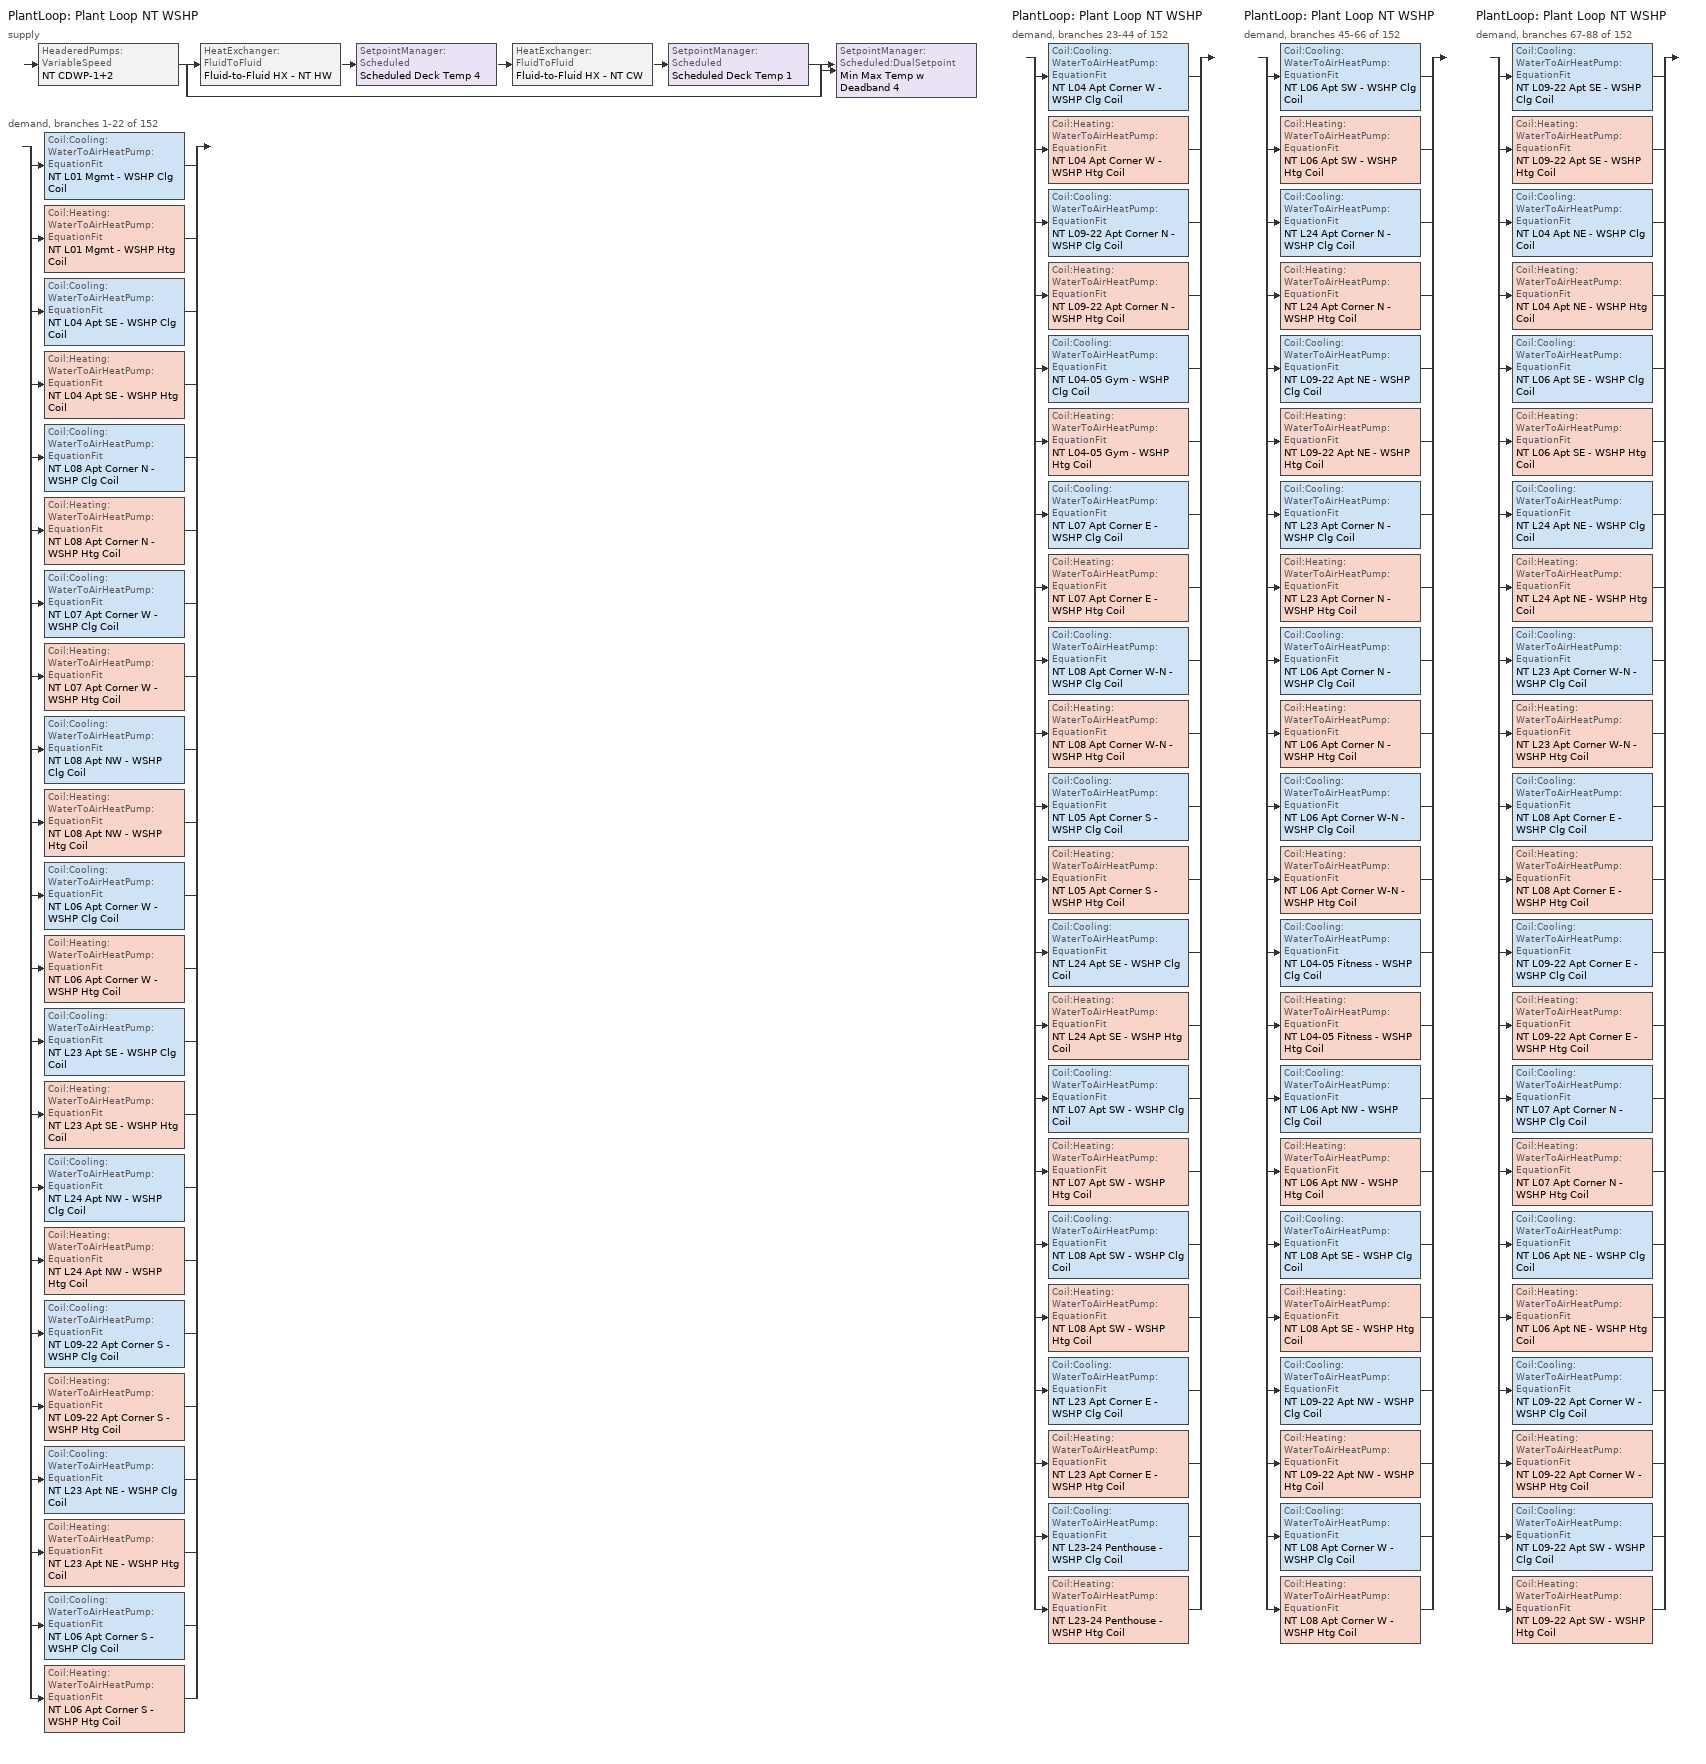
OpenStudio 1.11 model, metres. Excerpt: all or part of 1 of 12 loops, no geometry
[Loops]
PlantLoop 'Plant Loop NT WSHP'
 supply: HeaderedPumps:VariableSpeed 'NT CDWP-1+2' > split
  | HeatExchanger:FluidToFluid 'Fluid-to-Fluid HX - NT HW' > SetpointManager:Scheduled 'Scheduled Deck Temp 4' > HeatExchanger:FluidToFluid 'Fluid-to-Fluid HX - NT CW' > SetpointManager:Scheduled 'Scheduled Deck Temp 1'
  | bypass
  join > SetpointManager:Scheduled:DualSetpoint 'Min Max Temp w Deadband 4'
 demand, branches 1-22 of 152: split
  | Coil:Cooling:WaterToAirHeatPump:EquationFit 'NT L01 Mgmt - WSHP Clg Coil'
  | Coil:Heating:WaterToAirHeatPump:EquationFit 'NT L01 Mgmt - WSHP Htg Coil'
  | Coil:Cooling:WaterToAirHeatPump:EquationFit 'NT L04 Apt SE - WSHP Clg Coil'
  | Coil:Heating:WaterToAirHeatPump:EquationFit 'NT L04 Apt SE - WSHP Htg Coil'
  | Coil:Cooling:WaterToAirHeatPump:EquationFit 'NT L08 Apt Corner N - WSHP Clg Coil'
  | Coil:Heating:WaterToAirHeatPump:EquationFit 'NT L08 Apt Corner N - WSHP Htg Coil'
  | Coil:Cooling:WaterToAirHeatPump:EquationFit 'NT L07 Apt Corner W - WSHP Clg Coil'
  | Coil:Heating:WaterToAirHeatPump:EquationFit 'NT L07 Apt Corner W - WSHP Htg Coil'
  | Coil:Cooling:WaterToAirHeatPump:EquationFit 'NT L08 Apt NW - WSHP Clg Coil'
  | Coil:Heating:WaterToAirHeatPump:EquationFit 'NT L08 Apt NW - WSHP Htg Coil'
  | Coil:Cooling:WaterToAirHeatPump:EquationFit 'NT L06 Apt Corner W - WSHP Clg Coil'
  | Coil:Heating:WaterToAirHeatPump:EquationFit 'NT L06 Apt Corner W - WSHP Htg Coil'
  | Coil:Cooling:WaterToAirHeatPump:EquationFit 'NT L23 Apt SE - WSHP Clg Coil'
  | Coil:Heating:WaterToAirHeatPump:EquationFit 'NT L23 Apt SE - WSHP Htg Coil'
  | Coil:Cooling:WaterToAirHeatPump:EquationFit 'NT L24 Apt NW - WSHP Clg Coil'
  | Coil:Heating:WaterToAirHeatPump:EquationFit 'NT L24 Apt NW - WSHP Htg Coil'
  | Coil:Cooling:WaterToAirHeatPump:EquationFit 'NT L09-22 Apt Corner S - WSHP Clg Coil'
  | Coil:Heating:WaterToAirHeatPump:EquationFit 'NT L09-22 Apt Corner S - WSHP Htg Coil'
  | Coil:Cooling:WaterToAirHeatPump:EquationFit 'NT L23 Apt NE - WSHP Clg Coil'
  | Coil:Heating:WaterToAirHeatPump:EquationFit 'NT L23 Apt NE - WSHP Htg Coil'
  | Coil:Cooling:WaterToAirHeatPump:EquationFit 'NT L06 Apt Corner S - WSHP Clg Coil'
  | Coil:Heating:WaterToAirHeatPump:EquationFit 'NT L06 Apt Corner S - WSHP Htg Coil'
PlantLoop 'Plant Loop NT WSHP'
 demand, branches 23-44 of 152: split
  | Coil:Cooling:WaterToAirHeatPump:EquationFit 'NT L04 Apt Corner W - WSHP Clg Coil'
  | Coil:Heating:WaterToAirHeatPump:EquationFit 'NT L04 Apt Corner W - WSHP Htg Coil'
  | Coil:Cooling:WaterToAirHeatPump:EquationFit 'NT L09-22 Apt Corner N - WSHP Clg Coil'
  | Coil:Heating:WaterToAirHeatPump:EquationFit 'NT L09-22 Apt Corner N - WSHP Htg Coil'
  | Coil:Cooling:WaterToAirHeatPump:EquationFit 'NT L04-05 Gym - WSHP Clg Coil'
  | Coil:Heating:WaterToAirHeatPump:EquationFit 'NT L04-05 Gym - WSHP Htg Coil'
  | Coil:Cooling:WaterToAirHeatPump:EquationFit 'NT L07 Apt Corner E - WSHP Clg Coil'
  | Coil:Heating:WaterToAirHeatPump:EquationFit 'NT L07 Apt Corner E - WSHP Htg Coil'
  | Coil:Cooling:WaterToAirHeatPump:EquationFit 'NT L08 Apt Corner W-N - WSHP Clg Coil'
  | Coil:Heating:WaterToAirHeatPump:EquationFit 'NT L08 Apt Corner W-N - WSHP Htg Coil'
  | Coil:Cooling:WaterToAirHeatPump:EquationFit 'NT L05 Apt Corner S - WSHP Clg Coil'
  | Coil:Heating:WaterToAirHeatPump:EquationFit 'NT L05 Apt Corner S - WSHP Htg Coil'
  | Coil:Cooling:WaterToAirHeatPump:EquationFit 'NT L24 Apt SE - WSHP Clg Coil'
  | Coil:Heating:WaterToAirHeatPump:EquationFit 'NT L24 Apt SE - WSHP Htg Coil'
  | Coil:Cooling:WaterToAirHeatPump:EquationFit 'NT L07 Apt SW - WSHP Clg Coil'
  | Coil:Heating:WaterToAirHeatPump:EquationFit 'NT L07 Apt SW - WSHP Htg Coil'
  | Coil:Cooling:WaterToAirHeatPump:EquationFit 'NT L08 Apt SW - WSHP Clg Coil'
  | Coil:Heating:WaterToAirHeatPump:EquationFit 'NT L08 Apt SW - WSHP Htg Coil'
  | Coil:Cooling:WaterToAirHeatPump:EquationFit 'NT L23 Apt Corner E - WSHP Clg Coil'
  | Coil:Heating:WaterToAirHeatPump:EquationFit 'NT L23 Apt Corner E - WSHP Htg Coil'
  | Coil:Cooling:WaterToAirHeatPump:EquationFit 'NT L23-24 Penthouse - WSHP Clg Coil'
  | Coil:Heating:WaterToAirHeatPump:EquationFit 'NT L23-24 Penthouse - WSHP Htg Coil'
PlantLoop 'Plant Loop NT WSHP'
 demand, branches 45-66 of 152: split
  | Coil:Cooling:WaterToAirHeatPump:EquationFit 'NT L06 Apt SW - WSHP Clg Coil'
  | Coil:Heating:WaterToAirHeatPump:EquationFit 'NT L06 Apt SW - WSHP Htg Coil'
  | Coil:Cooling:WaterToAirHeatPump:EquationFit 'NT L24 Apt Corner N - WSHP Clg Coil'
  | Coil:Heating:WaterToAirHeatPump:EquationFit 'NT L24 Apt Corner N - WSHP Htg Coil'
  | Coil:Cooling:WaterToAirHeatPump:EquationFit 'NT L09-22 Apt NE - WSHP Clg Coil'
  | Coil:Heating:WaterToAirHeatPump:EquationFit 'NT L09-22 Apt NE - WSHP Htg Coil'
  | Coil:Cooling:WaterToAirHeatPump:EquationFit 'NT L23 Apt Corner N - WSHP Clg Coil'
  | Coil:Heating:WaterToAirHeatPump:EquationFit 'NT L23 Apt Corner N - WSHP Htg Coil'
  | Coil:Cooling:WaterToAirHeatPump:EquationFit 'NT L06 Apt Corner N - WSHP Clg Coil'
  | Coil:Heating:WaterToAirHeatPump:EquationFit 'NT L06 Apt Corner N - WSHP Htg Coil'
  | Coil:Cooling:WaterToAirHeatPump:EquationFit 'NT L06 Apt Corner W-N - WSHP Clg Coil'
  | Coil:Heating:WaterToAirHeatPump:EquationFit 'NT L06 Apt Corner W-N - WSHP Htg Coil'
  | Coil:Cooling:WaterToAirHeatPump:EquationFit 'NT L04-05 Fitness - WSHP Clg Coil'
  | Coil:Heating:WaterToAirHeatPump:EquationFit 'NT L04-05 Fitness - WSHP Htg Coil'
  | Coil:Cooling:WaterToAirHeatPump:EquationFit 'NT L06 Apt NW - WSHP Clg Coil'
  | Coil:Heating:WaterToAirHeatPump:EquationFit 'NT L06 Apt NW - WSHP Htg Coil'
  | Coil:Cooling:WaterToAirHeatPump:EquationFit 'NT L08 Apt SE - WSHP Clg Coil'
  | Coil:Heating:WaterToAirHeatPump:EquationFit 'NT L08 Apt SE - WSHP Htg Coil'
  | Coil:Cooling:WaterToAirHeatPump:EquationFit 'NT L09-22 Apt NW - WSHP Clg Coil'
  | Coil:Heating:WaterToAirHeatPump:EquationFit 'NT L09-22 Apt NW - WSHP Htg Coil'
  | Coil:Cooling:WaterToAirHeatPump:EquationFit 'NT L08 Apt Corner W - WSHP Clg Coil'
  | Coil:Heating:WaterToAirHeatPump:EquationFit 'NT L08 Apt Corner W - WSHP Htg Coil'
PlantLoop 'Plant Loop NT WSHP'
 demand, branches 67-88 of 152: split
  | Coil:Cooling:WaterToAirHeatPump:EquationFit 'NT L09-22 Apt SE - WSHP Clg Coil'
  | Coil:Heating:WaterToAirHeatPump:EquationFit 'NT L09-22 Apt SE - WSHP Htg Coil'
  | Coil:Cooling:WaterToAirHeatPump:EquationFit 'NT L04 Apt NE - WSHP Clg Coil'
  | Coil:Heating:WaterToAirHeatPump:EquationFit 'NT L04 Apt NE - WSHP Htg Coil'
  | Coil:Cooling:WaterToAirHeatPump:EquationFit 'NT L06 Apt SE - WSHP Clg Coil'
  | Coil:Heating:WaterToAirHeatPump:EquationFit 'NT L06 Apt SE - WSHP Htg Coil'
  | Coil:Cooling:WaterToAirHeatPump:EquationFit 'NT L24 Apt NE - WSHP Clg Coil'
  | Coil:Heating:WaterToAirHeatPump:EquationFit 'NT L24 Apt NE - WSHP Htg Coil'
  | Coil:Cooling:WaterToAirHeatPump:EquationFit 'NT L23 Apt Corner W-N - WSHP Clg Coil'
  | Coil:Heating:WaterToAirHeatPump:EquationFit 'NT L23 Apt Corner W-N - WSHP Htg Coil'
  | Coil:Cooling:WaterToAirHeatPump:EquationFit 'NT L08 Apt Corner E - WSHP Clg Coil'
  | Coil:Heating:WaterToAirHeatPump:EquationFit 'NT L08 Apt Corner E - WSHP Htg Coil'
  | Coil:Cooling:WaterToAirHeatPump:EquationFit 'NT L09-22 Apt Corner E - WSHP Clg Coil'
  | Coil:Heating:WaterToAirHeatPump:EquationFit 'NT L09-22 Apt Corner E - WSHP Htg Coil'
  | Coil:Cooling:WaterToAirHeatPump:EquationFit 'NT L07 Apt Corner N - WSHP Clg Coil'
  | Coil:Heating:WaterToAirHeatPump:EquationFit 'NT L07 Apt Corner N - WSHP Htg Coil'
  | Coil:Cooling:WaterToAirHeatPump:EquationFit 'NT L06 Apt NE - WSHP Clg Coil'
  | Coil:Heating:WaterToAirHeatPump:EquationFit 'NT L06 Apt NE - WSHP Htg Coil'
  | Coil:Cooling:WaterToAirHeatPump:EquationFit 'NT L09-22 Apt Corner W - WSHP Clg Coil'
  | Coil:Heating:WaterToAirHeatPump:EquationFit 'NT L09-22 Apt Corner W - WSHP Htg Coil'
  | Coil:Cooling:WaterToAirHeatPump:EquationFit 'NT L09-22 Apt SW - WSHP Clg Coil'
  | Coil:Heating:WaterToAirHeatPump:EquationFit 'NT L09-22 Apt SW - WSHP Htg Coil'
[Sizing:Zone] Zone Cooling Design Supply Air Temperature Input Method=SupplyAirTemperature; Zone Cooling Design Supply Air Temperature {C}=12.7778; Zone Cooling Design Supply Air Temperature Difference {deltaC}=11.11; Zone Heating Design Supply Air Temperature Input Method=SupplyAirTemperature; Zone Heating Design Supply Air Temperature {C}=32.2222; Zone Heating Design Supply Air Temperature Difference {deltaC}=11.11; Zone Cooling Design Supply Air Humidity Ratio {kg-H2O/kg-air}=0.0085; Zone Heating Design Supply Air Humidity Ratio {kg-H2O/kg-air}=0.008; Cooling Design Air Flow Method=DesignDay; Heating Design Air Flow Method=DesignDay; Account for Dedicated Outdoor Air System=No; Dedicated Outdoor Air System Control Strategy=NeutralSupplyAir; Dedicated Outdoor Air Low Setpoint Temperature for Design {C}=Autosize; Dedicated Outdoor Air High Setpoint Temperature for Design {C}=Autosize
NT L07 Apt Corner W; NT L23 Apt SE; NT L07 Apt Corner E; NT L24 Apt NE; NT L23 Apt NE; NT L08 Apt SE; NT L23 Apt Corner N; NT L06 Apt NW; NT L09-22 Apt Corner N; NT L23 Apt Corner W-N; NT L08 Apt Corner E; NT L06 Apt SW; NT L09-22 Apt Corner E; NT L06 Apt SE; NT L08 Apt Corner N; NT L09-22 Apt SE; NT L09-22 Apt SW; NT L08 Apt Corner W-N; NT L06 Apt Corner N; NT L06 Apt NE; NT L23 Apt Corner E; NT L24 Apt SE; NT L08 Apt Corner W; NT L09-22 Apt NE; NT L06 Apt Corner W-N; NT L08 Apt NW; NT L24 Apt Corner N; NT L09-22 Apt NW; NT L04 Apt SE; NT L07 Apt Corner N; NT L24 Apt NW; NT L04 Apt NE; NT L05 Apt Corner S; NT L06 Apt Corner W; NT L06 Apt Corner S; NT L04 Apt Corner W; NT L07 Apt SW; NT L08 Apt SW; NT L09-22 Apt Corner S; NT L09-22 Apt Corner W
[Zone equipment]
NT L07 Apt Corner W: NT L07 Apt Corner W EF, NT L07 Apt Corner W - WSHP
NT L23 Apt SE: NT L23 Apt SE EF, NT L23 Apt SE - WSHP
NT L07 Apt Corner E: NT L07 Apt E EF, NT L07 Apt Corner E - WSHP
NT L24 Apt NE: NT L24 Apt NE EF, NT L24 Apt NE - WSHP
NT L23 Apt NE: NT L23 Apt NE EF, NT L23 Apt NE - WSHP
NT L08 Apt SE: NT L08 Apt SE EF, NT L08 Apt SE - WSHP
NT L23 Apt Corner N: NT L23 Apt Corner N EF, NT L23 Apt Corner N - WSHP
NT L06 Apt NW: NT L06 Apt NW EF, NT L06 Apt NW - WSHP
NT L09-22 Apt Corner N: NT L09-22 Apt Corner N EF, NT L09-22 Apt Corner N - WSHP
NT L23 Apt Corner W-N: NT L23 Apt Corner W-N EF, NT L23 Apt Corner W-N - WSHP
NT L08 Apt Corner E: NT L08 Apt Corner E EF, NT L08 Apt Corner E - WSHP
NT L06 Apt SW: NT L06 Apt SW EF, NT L06 Apt SW - WSHP
NT L09-22 Apt Corner E: NT L09-22 Apt Corner E EF, NT L09-22 Apt Corner E - WSHP
NT L06 Apt SE: NT L06 Apt SE EF, NT L06 Apt SE - WSHP
NT L08 Apt Corner N: NT L08 Apt Corner N EF, NT L08 Apt Corner N - WSHP
NT L09-22 Apt SE: NT L09-22 Apt SE EF, NT L09-22 Apt SE - WSHP
NT L09-22 Apt SW: NT L09-22 Apt SW EF, NT L09-22 Apt SW - WSHP
NT L08 Apt Corner W-N: NT L08 Apt Corner W-N EF, NT L08 Apt Corner W-N - WSHP
NT L06 Apt Corner N: NT L06 Apt Corner N EF, NT L06 Apt Corner N - WSHP
NT L06 Apt NE: NT L06 Apt NE EF, NT L06 Apt NE - WSHP
NT L23 Apt Corner E: NT L23 Apt Corner E EF, NT L23 Apt Corner E - WSHP
NT L24 Apt SE: NT L24 Apt SE EF, NT L24 Apt SE - WSHP
NT L08 Apt Corner W: NT L08 Apt Corner W EF, NT L08 Apt Corner W - WSHP
NT L09-22 Apt NE: NT L09-22 Apt NE EF, NT L09-22 Apt NE - WSHP
NT L06 Apt Corner W-N: NT L06 Apt Corner W-N EF, NT L06 Apt Corner W-N - WSHP
NT L08 Apt NW: NT L08 Apt NW EF, NT L08 Apt NW - WSHP
NT L24 Apt Corner N: NT L24 Apt Corner N EF, NT L24 Apt Corner N - WSHP
NT L09-22 Apt NW: NT L09-22 Apt NW EF, NT L09-22 Apt NW - WSHP
NT L04 Apt SE: NT L04 Apt SE EF, NT L04 Apt SE - WSHP
NT L07 Apt Corner N: NT L07 Apt Corner N EF, NT L07 Apt Corner N - WSHP
NT L24 Apt NW: NT L24 Apt NW EF, NT L24 Apt NW - WSHP
NT L04 Apt NE: NT L04 Apt NE - WSHP
NT L05 Apt Corner S: NT L05 Apt Corner S EF, NT L05 Apt Corner S - WSHP
NT L06 Apt Corner W: NT L06 Apt Corner W EF, NT L06 Apt Corner W - WSHP
NT L06 Apt Corner S: NT L06 Apt Corner S EF, NT L06 Apt Corner S - WSHP
NT L04 Apt Corner W: NT L04 Apt Corner W EF, NT L04 Apt Corner W - WSHP
NT L07 Apt SW: NT L07 Apt SW EF, NT L07 Apt SW - WSHP
NT L08 Apt SW: NT L08 Apt SW EF, NT L08 Apt SW - WSHP
NT L09-22 Apt Corner S: NT L09-22 Apt Corner S EF, NT L09-22 Apt Corner S - WSHP
NT L09-22 Apt Corner W: NT L09-22 Apt Corner W EF, NT L09-22 Apt Corner W - WSHP
[Fan:ZoneExhaust] Availability Schedule=Always On Discrete; Fan Efficiency=0.6; Pressure Rise {Pa}=124.544; Maximum Flow Rate {m3/s}=0; System Availability Manager Coupling Mode=Coupled
NT L04 Apt SE EF; NT L08 Apt Corner N EF; NT L07 Apt Corner W EF; NT L08 Apt NW EF; NT L06 Apt Corner W EF; NT L23 Apt SE EF; NT L24 Apt NW EF; NT L09-22 Apt Corner S EF; NT L23 Apt NE EF; NT L06 Apt Corner S EF; NT L04 Apt Corner W EF; NT L09-22 Apt Corner N EF; NT L07 Apt E EF; NT L08 Apt Corner W-N EF; NT L05 Apt Corner S EF; NT L24 Apt SE EF; NT L07 Apt SW EF; NT L08 Apt SW EF; NT L23 Apt Corner E EF; NT L06 Apt SW EF; NT L24 Apt Corner N EF; NT L09-22 Apt NE EF; NT L23 Apt Corner N EF; NT L06 Apt Corner N EF; NT L06 Apt Corner W-N EF; NT L06 Apt NW EF; NT L08 Apt SE EF; NT L09-22 Apt NW EF; NT L08 Apt Corner W EF; NT L09-22 Apt SE EF; NT L06 Apt SE EF; NT L24 Apt NE EF; NT L23 Apt Corner W-N EF; NT L08 Apt Corner E EF; NT L09-22 Apt Corner E EF; NT L07 Apt Corner N EF; NT L06 Apt NE EF; NT L09-22 Apt Corner W EF; NT L09-22 Apt SW EF
[Coil:Heating:Electric] Availability Schedule=Always On Discrete; Nominal Capacity {W}=0
NT L01 Mgmt - WSHP Htg Coil Backup; NT L04 Apt SE - WSHP Htg Coil Backup; NT L08 Apt Corner N - WSHP Htg Coil Backup; NT L07 Apt Corner W - WSHP Htg Coil Backup; NT L08 Apt NW - WSHP Htg Coil Backup; NT L06 Apt Corner W - WSHP Htg Coil Backup; NT L23 Apt SE - WSHP Htg Coil Backup; NT L24 Apt NW - WSHP Htg Coil Backup; NT L09-22 Apt Corner S - WSHP Htg Coil Backup; NT L23 Apt NE - WSHP Htg Coil Backup; NT L06 Apt Corner S - WSHP Htg Coil Backup; NT L04 Apt Corner W - WSHP Htg Coil Backup; NT L09-22 Apt Corner N - WSHP Htg Coil Backup; NT L04-05 Gym - WSHP Htg Coil Backup; NT L07 Apt Corner E - WSHP Htg Coil Backup; NT L08 Apt Corner W-N - WSHP Htg Coil Backup; NT L05 Apt Corner S - WSHP Htg Coil Backup; NT L24 Apt SE - WSHP Htg Coil Backup; NT L07 Apt SW - WSHP Htg Coil Backup; NT L08 Apt SW - WSHP Htg Coil Backup; NT L23 Apt Corner E - WSHP Htg Coil Backup; NT L23-24 Penthouse - WSHP Htg Coil Backup; NT L06 Apt SW - WSHP Htg Coil Backup; NT L24 Apt Corner N - WSHP Htg Coil Backup; NT L09-22 Apt NE - WSHP Htg Coil Backup; NT L23 Apt Corner N - WSHP Htg Coil Backup; NT L06 Apt Corner N - WSHP Htg Coil Backup; NT L06 Apt Corner W-N - WSHP Htg Coil Backup; NT L04-05 Fitness - WSHP Htg Coil Backup; NT L06 Apt NW - WSHP Htg Coil Backup; NT L08 Apt SE - WSHP Htg Coil Backup; NT L09-22 Apt NW - WSHP Htg Coil Backup; NT L08 Apt Corner W - WSHP Htg Coil Backup; NT L09-22 Apt SE - WSHP Htg Coil Backup; NT L04 Apt NE - WSHP Htg Coil Backup; NT L06 Apt SE - WSHP Htg Coil Backup; NT L24 Apt NE - WSHP Htg Coil Backup; NT L23 Apt Corner W-N - WSHP Htg Coil Backup; NT L08 Apt Corner E - WSHP Htg Coil Backup; NT L09-22 Apt Corner E - WSHP Htg Coil Backup; NT L07 Apt Corner N - WSHP Htg Coil Backup; NT L06 Apt NE - WSHP Htg Coil Backup; NT L09-22 Apt Corner W - WSHP Htg Coil Backup; NT L09-22 Apt SW - WSHP Htg Coil Backup
[PlantLoop]
Plant Loop NT WSHP: Fluid Type=Water; Maximum Loop Temperature {C}=32.2222; Minimum Loop Temperature {C}=15.5556; Plant Loop Volume {m3}=Autocalculate; Load Distribution Scheme=Optimal
[Sizing:Plant]
Plant Loop NT WSHP: Loop Type=Condenser; Design Loop Exit Temperature {C}=23.8889; Loop Design Temperature Difference {deltaC}=8.33333; Sizing Option=NonCoincident; Zone Timesteps in Averaging Window=1; Coincident Sizing Factor Mode=None
[Fan:OnOff] Availability Schedule=Always On Discrete; Fan Efficiency=0.7; Pressure Rise {Pa}=444.873; Motor Efficiency=0.9; Motor In Airstream Fraction=1
Name | Maximum Flow Rate {m3/s} | Fan Power Ratio Function of Speed Ratio Curve | Fan Efficiency Ratio Function of Speed Ratio Curve
NT L01 Mgmt - WSHP Fan | 0.566337 | Fan On Off Power Curve | Fan On Off Efficiency Curve
NT L04 Apt SE - WSHP Fan | 1.14211 | Fan On Off Power Curve 2 | Fan On Off Efficiency Curve 2
NT L08 Apt Corner N - WSHP Fan | 0.566337 | Fan On Off Power Curve 3 | Fan On Off Efficiency Curve 3
NT L07 Apt Corner W - WSHP Fan | 0.566337 | Fan On Off Power Curve 4 | Fan On Off Efficiency Curve 4
NT L08 Apt NW - WSHP Fan | 0.566337 | Fan On Off Power Curve 5 | Fan On Off Efficiency Curve 5
NT L06 Apt Corner W - WSHP Fan | 0.566337 | Fan On Off Power Curve 6 | Fan On Off Efficiency Curve 6
NT L23 Apt SE - WSHP Fan | 0.943895 | Fan On Off Power Curve 7 | Fan On Off Efficiency Curve 7
NT L24 Apt NW - WSHP Fan | 0.283168 | Fan On Off Power Curve 8 | Fan On Off Efficiency Curve 8
NT L09-22 Apt Corner S - WSHP Fan | 5.28581 | Fan On Off Power Curve 9 | Fan On Off Efficiency Curve 9
NT L23 Apt NE - WSHP Fan | 2.64291 | Fan On Off Power Curve 10 | Fan On Off Efficiency Curve 10
NT L06 Apt Corner S - WSHP Fan | 0.377558 | Fan On Off Power Curve 11 | Fan On Off Efficiency Curve 11
NT L04 Apt Corner W - WSHP Fan | 0.566337 | Fan On Off Power Curve 12 | Fan On Off Efficiency Curve 12
NT L09-22 Apt Corner N - WSHP Fan | 7.92872 | Fan On Off Power Curve 15 | Fan On Off Efficiency Curve 15
NT L04-05 Gym - WSHP Fan | 2.83168 | Fan On Off Power Curve 16 | Fan On Off Efficiency Curve 16
NT L07 Apt Corner E - WSHP Fan | 0.566337 | Fan On Off Power Curve 17 | Fan On Off Efficiency Curve 17
NT L08 Apt Corner W-N - WSHP Fan | 0.755116 | Fan On Off Power Curve 20 | Fan On Off Efficiency Curve 20
NT L05 Apt Corner S - WSHP Fan | 0.377558 | Fan On Off Power Curve 22 | Fan On Off Efficiency Curve 22
NT L24 Apt SE - WSHP Fan | 0.943895 | Fan On Off Power Curve 23 | Fan On Off Efficiency Curve 23
NT L07 Apt SW - WSHP Fan | 2.17096 | Fan On Off Power Curve 27 | Fan On Off Efficiency Curve 27
NT L08 Apt SW - WSHP Fan | 2.17096 | Fan On Off Power Curve 28 | Fan On Off Efficiency Curve 28
NT L23 Apt Corner E - WSHP Fan | 0.566337 | Fan On Off Power Curve 30 | Fan On Off Efficiency Curve 30
NT L23-24 Penthouse - WSHP Fan | 1.09964 | Fan On Off Power Curve 31 | Fan On Off Efficiency Curve 31
NT L06 Apt SW - WSHP Fan | 2.17096 | Fan On Off Power Curve 33 | Fan On Off Efficiency Curve 33
NT L24 Apt Corner N - WSHP Fan | 0.566337 | Fan On Off Power Curve 35 | Fan On Off Efficiency Curve 35
NT L09-22 Apt NE - WSHP Fan | 30.5256 | Fan On Off Power Curve 37 | Fan On Off Efficiency Curve 37
NT L23 Apt Corner N - WSHP Fan | 0.566337 | Fan On Off Power Curve 38 | Fan On Off Efficiency Curve 38
NT L06 Apt Corner N - WSHP Fan | 0.566337 | Fan On Off Power Curve 39 | Fan On Off Efficiency Curve 39
NT L06 Apt Corner W-N - WSHP Fan | 0.755116 | Fan On Off Power Curve 40 | Fan On Off Efficiency Curve 40
NT L04-05 Fitness - WSHP Fan | 1.51023 | Fan On Off Power Curve 41 | Fan On Off Efficiency Curve 41
NT L06 Apt NW - WSHP Fan | 0.566337 | Fan On Off Power Curve 43 | Fan On Off Efficiency Curve 43
NT L08 Apt SE - WSHP Fan | 1.14211 | Fan On Off Power Curve 44 | Fan On Off Efficiency Curve 44
NT L09-22 Apt NW - WSHP Fan | 7.92872 | Fan On Off Power Curve 45 | Fan On Off Efficiency Curve 45
NT L08 Apt Corner W - WSHP Fan | 0.566337 | Fan On Off Power Curve 46 | Fan On Off Efficiency Curve 46
NT L09-22 Apt SE - WSHP Fan | 15.9896 | Fan On Off Power Curve 47 | Fan On Off Efficiency Curve 47
NT L04 Apt NE - WSHP Fan | 2.1804 | Fan On Off Power Curve 48 | Fan On Off Efficiency Curve 48
NT L06 Apt SE - WSHP Fan | 1.14211 | Fan On Off Power Curve 50 | Fan On Off Efficiency Curve 50
NT L24 Apt NE - WSHP Fan | 2.64291 | Fan On Off Power Curve 51 | Fan On Off Efficiency Curve 51
NT L23 Apt Corner W-N - WSHP Fan | 0.755116 | Fan On Off Power Curve 53 | Fan On Off Efficiency Curve 53
NT L08 Apt Corner E - WSHP Fan | 0.566337 | Fan On Off Power Curve 54 | Fan On Off Efficiency Curve 54
NT L09-22 Apt Corner E - WSHP Fan | 7.92872 | Fan On Off Power Curve 56 | Fan On Off Efficiency Curve 56
NT L07 Apt Corner N - WSHP Fan | 0.566337 | Fan On Off Power Curve 57 | Fan On Off Efficiency Curve 57
NT L06 Apt NE - WSHP Fan | 2.1804 | Fan On Off Power Curve 58 | Fan On Off Efficiency Curve 58
NT L09-22 Apt Corner W - WSHP Fan | 7.92872 | Fan On Off Power Curve 59 | Fan On Off Efficiency Curve 59
NT L09-22 Apt SW - WSHP Fan | 30.3934 | Fan On Off Power Curve 60 | Fan On Off Efficiency Curve 60
[Coil:Cooling:WaterToAirHeatPump:EquationFit] Total Cooling Capacity Coefficient 1=-9.14907; Total Cooling Capacity Coefficient 2=10.8781; Total Cooling Capacity Coefficient 3=-1.71878; Total Cooling Capacity Coefficient 4=0.746415; Total Cooling Capacity Coefficient 5=0; Sensible Cooling Capacity Coefficient 1=-5.46269; Sensible Cooling Capacity Coefficient 2=17.9597; Sensible Cooling Capacity Coefficient 3=-11.8782; Sensible Cooling Capacity Coefficient 4=-0.980163; Sensible Cooling Capacity Coefficient 5=0.767286; Sensible Cooling Capacity Coefficient 6=0; Cooling Power Consumption Coefficient 1=-3.20541; Cooling Power Consumption Coefficient 2=-0.976409; Cooling Power Consumption Coefficient 3=3.97893; Cooling Power Consumption Coefficient 4=0.938182; Cooling Power Consumption Coefficient 5=0
Name | Rated Air Flow Rate {m3/s} | Rated Water Flow Rate {m3/s} | Rated Total Cooling Capacity {W} | Rated Cooling Coefficient of Performance {W/W}
NT L01 Mgmt - WSHP Clg Coil | 0.566337 | 0.000567812 | 11136.7 | 5.50996
NT L04 Apt SE - WSHP Clg Coil; NT L08 Apt SE - WSHP Clg Coil; NT L06 Apt SE - WSHP Clg Coil | 1.22706 | 0.00121133 | 22332 | 4.10317
NT L08 Apt Corner N - WSHP Clg Coil; NT L07 Apt Corner W - WSHP Clg Coil; NT L06 Apt Corner W - WSHP Clg Coil; NT L04 Apt Corner W - WSHP Clg Coil; NT L07 Apt Corner E - WSHP Clg Coil; NT L23 Apt Corner E - WSHP Clg Coil; NT L24 Apt Corner N - WSHP Clg Coil; NT L23 Apt Corner N - WSHP Clg Coil; NT L06 Apt Corner N - WSHP Clg Coil; NT L08 Apt Corner W - WSHP Clg Coil; NT L08 Apt Corner E - WSHP Clg Coil; NT L07 Apt Corner N - WSHP Clg Coil | 0.566337 | 0.000567812 | 10345.4 | 4.2204
NT L08 Apt NW - WSHP Clg Coil; NT L06 Apt NW - WSHP Clg Coil | 0.471947 | 0.000529958 | 9905.8 | 3.98593
NT L23 Apt SE - WSHP Clg Coil; NT L24 Apt SE - WSHP Clg Coil | 0.943895 | 0.000946353 | 17203.3 | 4.27902
NT L24 Apt NW - WSHP Clg Coil | 0.235974 | 0.000264979 | 4952.9 | 3.98593
NT L09-22 Apt Corner S - WSHP Clg Coil | 5.28581 | 0.00529958 | 96010.1 | 4.33763
NT L23 Apt NE - WSHP Clg Coil; NT L24 Apt NE - WSHP Clg Coil | 2.54852 | 0.00261193 | 47682.7 | 4.2204
NT L06 Apt Corner S - WSHP Clg Coil; NT L05 Apt Corner S - WSHP Clg Coil | 0.377558 | 0.000378541 | 6857.86 | 4.33763
NT L09-22 Apt Corner N - WSHP Clg Coil; NT L09-22 Apt Corner E - WSHP Clg Coil; NT L09-22 Apt Corner W - WSHP Clg Coil | 7.92872 | 0.00794936 | 144836 | 4.2204
NT L04-05 Gym - WSHP Clg Coil | 2.83168 | 0.00287691 | 54247.5 | 5.24619
NT L08 Apt Corner W-N - WSHP Clg Coil; NT L06 Apt Corner W-N - WSHP Clg Coil; NT L23 Apt Corner W-N - WSHP Clg Coil | 0.755116 | 0.000776009 | 14829.4 | 5.33411
NT L07 Apt SW - WSHP Clg Coil; NT L08 Apt SW - WSHP Clg Coil; NT L06 Apt SW - WSHP Clg Coil | 2.12376 | 0.00217661 | 40473.1 | 4.44021
NT L23-24 Penthouse - WSHP Clg Coil | 1.09964 | 0.00113562 | 21628.6 | 4.19109
NT L09-22 Apt NE - WSHP Clg Coil | 29.7327 | 0.0307375 | 567855 | 4.10317
NT L04-05 Fitness - WSHP Clg Coil | 1.51023 | 0.00155202 | 29658.8 | 5.33411
NT L09-22 Apt NW - WSHP Clg Coil | 6.60726 | 0.00741941 | 138681 | 3.98593
NT L09-22 Apt SE - WSHP Clg Coil | 17.1789 | 0.0169586 | 312648 | 4.10317
NT L04 Apt NE - WSHP Clg Coil; NT L06 Apt NE - WSHP Clg Coil | 2.12376 | 0.00219554 | 40561 | 4.10317
NT L09-22 Apt SW - WSHP Clg Coil | 29.7327 | 0.0304726 | 566624 | 4.44021
[Coil:Heating:WaterToAirHeatPump:EquationFit] Heating Capacity Coefficient 1=-1.36131; Heating Capacity Coefficient 2=-2.4718; Heating Capacity Coefficient 3=4.17316; Heating Capacity Coefficient 4=0.640757; Heating Capacity Coefficient 5=0; Heating Power Consumption Coefficient 1=-2.17694; Heating Power Consumption Coefficient 2=0.832114; Heating Power Consumption Coefficient 3=1.57074; Heating Power Consumption Coefficient 4=0.690794; Heating Power Consumption Coefficient 5=0
Name | Rated Air Flow Rate {m3/s} | Rated Water Flow Rate {m3/s} | Rated Heating Capacity {W} | Rated Heating Coefficient of Performance {W/W}
NT L01 Mgmt - WSHP Htg Coil | 0.566337 | 0.000567812 | 8411.14 | 3.8
NT L04 Apt SE - WSHP Htg Coil; NT L08 Apt SE - WSHP Htg Coil; NT L06 Apt SE - WSHP Htg Coil | 1.22706 | 0.00121133 | 27314.2 | 4.775
NT L08 Apt Corner N - WSHP Htg Coil; NT L07 Apt Corner W - WSHP Htg Coil; NT L06 Apt Corner W - WSHP Htg Coil; NT L04 Apt Corner W - WSHP Htg Coil; NT L07 Apt Corner E - WSHP Htg Coil; NT L23 Apt Corner E - WSHP Htg Coil; NT L24 Apt Corner N - WSHP Htg Coil; NT L23 Apt Corner N - WSHP Htg Coil; NT L06 Apt Corner N - WSHP Htg Coil; NT L08 Apt Corner W - WSHP Htg Coil; NT L08 Apt Corner E - WSHP Htg Coil; NT L07 Apt Corner N - WSHP Htg Coil | 0.566337 | 0.000567812 | 12309 | 4.7
NT L08 Apt NW - WSHP Htg Coil; NT L06 Apt NW - WSHP Htg Coil | 0.471947 | 0.000529958 | 13129.6 | 5
NT L23 Apt SE - WSHP Htg Coil; NT L24 Apt SE - WSHP Htg Coil | 0.943895 | 0.000946353 | 20456.4 | 4.85
NT L24 Apt NW - WSHP Htg Coil | 0.235974 | 0.000264979 | 6564.79 | 5
NT L09-22 Apt Corner S - WSHP Htg Coil | 5.28581 | 0.00529958 | 114063 | 5
NT L23 Apt NE - WSHP Htg Coil; NT L24 Apt NE - WSHP Htg Coil | 2.54852 | 0.00261193 | 58028.1 | 4.95714
NT L06 Apt Corner S - WSHP Htg Coil; NT L05 Apt Corner S - WSHP Htg Coil | 0.377558 | 0.000378541 | 8147.38 | 5
NT L09-22 Apt Corner N - WSHP Htg Coil; NT L09-22 Apt Corner E - WSHP Htg Coil; NT L09-22 Apt Corner W - WSHP Htg Coil | 7.92872 | 0.00794936 | 172326 | 4.7
NT L04-05 Gym - WSHP Htg Coil | 2.83168 | 0.00287691 | 42202.2 | 3.9
NT L08 Apt Corner W-N - WSHP Htg Coil; NT L06 Apt Corner W-N - WSHP Htg Coil; NT L23 Apt Corner W-N - WSHP Htg Coil | 0.755116 | 0.000776009 | 11517.7 | 3.9
NT L07 Apt SW - WSHP Htg Coil; NT L08 Apt SW - WSHP Htg Coil; NT L06 Apt SW - WSHP Htg Coil | 2.12376 | 0.00217661 | 42700.5 | 4.575
NT L23-24 Penthouse - WSHP Htg Coil | 1.09964 | 0.00113562 | 17379.1 | 3.3
NT L09-22 Apt NE - WSHP Htg Coil | 29.7327 | 0.0307375 | 713921 | 4.925
NT L04-05 Fitness - WSHP Htg Coil | 1.51023 | 0.00155202 | 23035.4 | 3.9
NT L09-22 Apt NW - WSHP Htg Coil | 6.60726 | 0.00741941 | 183814 | 5
NT L09-22 Apt SE - WSHP Htg Coil | 17.1789 | 0.0169586 | 382399 | 4.775
NT L04 Apt NE - WSHP Htg Coil; NT L06 Apt NE - WSHP Htg Coil | 2.12376 | 0.00219554 | 50994.4 | 4.925
NT L09-22 Apt SW - WSHP Htg Coil | 29.7327 | 0.0304726 | 597806 | 4.575
[ZoneHVAC:WaterToAirHeatPump] Availability Schedule=Always On Discrete; Supply Air Flow Rate During Cooling Operation {m3/s}=Autosize; Supply Air Flow Rate During Heating Operation {m3/s}=Autosize; Supply Air Flow Rate When No Cooling or Heating is Needed {m3/s}=0; Outdoor Air Flow Rate During Cooling Operation {m3/s}=0; Outdoor Air Flow Rate During Heating Operation {m3/s}=0; Outdoor Air Flow Rate When No Cooling or Heating is Needed {m3/s}=0; Maximum Supply Air Temperature from Supplemental Heater {C}=Autosize
Name | Supply Air Fan | Heating Coil | Cooling Coil | Supplemental Heating Coil
NT L01 Mgmt - WSHP | NT L01 Mgmt - WSHP Fan | NT L01 Mgmt - WSHP Htg Coil | NT L01 Mgmt - WSHP Clg Coil | NT L01 Mgmt - WSHP Htg Coil Backup
NT L04 Apt SE - WSHP | NT L04 Apt SE - WSHP Fan | NT L04 Apt SE - WSHP Htg Coil | NT L04 Apt SE - WSHP Clg Coil | NT L04 Apt SE - WSHP Htg Coil Backup
NT L08 Apt Corner N - WSHP | NT L08 Apt Corner N - WSHP Fan | NT L08 Apt Corner N - WSHP Htg Coil | NT L08 Apt Corner N - WSHP Clg Coil | NT L08 Apt Corner N - WSHP Htg Coil Backup
NT L07 Apt Corner W - WSHP | NT L07 Apt Corner W - WSHP Fan | NT L07 Apt Corner W - WSHP Htg Coil | NT L07 Apt Corner W - WSHP Clg Coil | NT L07 Apt Corner W - WSHP Htg Coil Backup
NT L08 Apt NW - WSHP | NT L08 Apt NW - WSHP Fan | NT L08 Apt NW - WSHP Htg Coil | NT L08 Apt NW - WSHP Clg Coil | NT L08 Apt NW - WSHP Htg Coil Backup
NT L06 Apt Corner W - WSHP | NT L06 Apt Corner W - WSHP Fan | NT L06 Apt Corner W - WSHP Htg Coil | NT L06 Apt Corner W - WSHP Clg Coil | NT L06 Apt Corner W - WSHP Htg Coil Backup
NT L23 Apt SE - WSHP | NT L23 Apt SE - WSHP Fan | NT L23 Apt SE - WSHP Htg Coil | NT L23 Apt SE - WSHP Clg Coil | NT L23 Apt SE - WSHP Htg Coil Backup
NT L24 Apt NW - WSHP | NT L24 Apt NW - WSHP Fan | NT L24 Apt NW - WSHP Htg Coil | NT L24 Apt NW - WSHP Clg Coil | NT L24 Apt NW - WSHP Htg Coil Backup
NT L09-22 Apt Corner S - WSHP | NT L09-22 Apt Corner S - WSHP Fan | NT L09-22 Apt Corner S - WSHP Htg Coil | NT L09-22 Apt Corner S - WSHP Clg Coil | NT L09-22 Apt Corner S - WSHP Htg Coil Backup
NT L23 Apt NE - WSHP | NT L23 Apt NE - WSHP Fan | NT L23 Apt NE - WSHP Htg Coil | NT L23 Apt NE - WSHP Clg Coil | NT L23 Apt NE - WSHP Htg Coil Backup
NT L06 Apt Corner S - WSHP | NT L06 Apt Corner S - WSHP Fan | NT L06 Apt Corner S - WSHP Htg Coil | NT L06 Apt Corner S - WSHP Clg Coil | NT L06 Apt Corner S - WSHP Htg Coil Backup
NT L04 Apt Corner W - WSHP | NT L04 Apt Corner W - WSHP Fan | NT L04 Apt Corner W - WSHP Htg Coil | NT L04 Apt Corner W - WSHP Clg Coil | NT L04 Apt Corner W - WSHP Htg Coil Backup
NT L09-22 Apt Corner N - WSHP | NT L09-22 Apt Corner N - WSHP Fan | NT L09-22 Apt Corner N - WSHP Htg Coil | NT L09-22 Apt Corner N - WSHP Clg Coil | NT L09-22 Apt Corner N - WSHP Htg Coil Backup
NT L04-05 Gym - WSHP | NT L04-05 Gym - WSHP Fan | NT L04-05 Gym - WSHP Htg Coil | NT L04-05 Gym - WSHP Clg Coil | NT L04-05 Gym - WSHP Htg Coil Backup
NT L07 Apt Corner E - WSHP | NT L07 Apt Corner E - WSHP Fan | NT L07 Apt Corner E - WSHP Htg Coil | NT L07 Apt Corner E - WSHP Clg Coil | NT L07 Apt Corner E - WSHP Htg Coil Backup
NT L08 Apt Corner W-N - WSHP | NT L08 Apt Corner W-N - WSHP Fan | NT L08 Apt Corner W-N - WSHP Htg Coil | NT L08 Apt Corner W-N - WSHP Clg Coil | NT L08 Apt Corner W-N - WSHP Htg Coil Backup
NT L05 Apt Corner S - WSHP | NT L05 Apt Corner S - WSHP Fan | NT L05 Apt Corner S - WSHP Htg Coil | NT L05 Apt Corner S - WSHP Clg Coil | NT L05 Apt Corner S - WSHP Htg Coil Backup
NT L24 Apt SE - WSHP | NT L24 Apt SE - WSHP Fan | NT L24 Apt SE - WSHP Htg Coil | NT L24 Apt SE - WSHP Clg Coil | NT L24 Apt SE - WSHP Htg Coil Backup
NT L07 Apt SW - WSHP | NT L07 Apt SW - WSHP Fan | NT L07 Apt SW - WSHP Htg Coil | NT L07 Apt SW - WSHP Clg Coil | NT L07 Apt SW - WSHP Htg Coil Backup
NT L08 Apt SW - WSHP | NT L08 Apt SW - WSHP Fan | NT L08 Apt SW - WSHP Htg Coil | NT L08 Apt SW - WSHP Clg Coil | NT L08 Apt SW - WSHP Htg Coil Backup
NT L23 Apt Corner E - WSHP | NT L23 Apt Corner E - WSHP Fan | NT L23 Apt Corner E - WSHP Htg Coil | NT L23 Apt Corner E - WSHP Clg Coil | NT L23 Apt Corner E - WSHP Htg Coil Backup
NT L23-24 Penthouse - WSHP | NT L23-24 Penthouse - WSHP Fan | NT L23-24 Penthouse - WSHP Htg Coil | NT L23-24 Penthouse - WSHP Clg Coil | NT L23-24 Penthouse - WSHP Htg Coil Backup
NT L06 Apt SW - WSHP | NT L06 Apt SW - WSHP Fan | NT L06 Apt SW - WSHP Htg Coil | NT L06 Apt SW - WSHP Clg Coil | NT L06 Apt SW - WSHP Htg Coil Backup
NT L24 Apt Corner N - WSHP | NT L24 Apt Corner N - WSHP Fan | NT L24 Apt Corner N - WSHP Htg Coil | NT L24 Apt Corner N - WSHP Clg Coil | NT L24 Apt Corner N - WSHP Htg Coil Backup
NT L09-22 Apt NE - WSHP | NT L09-22 Apt NE - WSHP Fan | NT L09-22 Apt NE - WSHP Htg Coil | NT L09-22 Apt NE - WSHP Clg Coil | NT L09-22 Apt NE - WSHP Htg Coil Backup
NT L23 Apt Corner N - WSHP | NT L23 Apt Corner N - WSHP Fan | NT L23 Apt Corner N - WSHP Htg Coil | NT L23 Apt Corner N - WSHP Clg Coil | NT L23 Apt Corner N - WSHP Htg Coil Backup
NT L06 Apt Corner N - WSHP | NT L06 Apt Corner N - WSHP Fan | NT L06 Apt Corner N - WSHP Htg Coil | NT L06 Apt Corner N - WSHP Clg Coil | NT L06 Apt Corner N - WSHP Htg Coil Backup
NT L06 Apt Corner W-N - WSHP | NT L06 Apt Corner W-N - WSHP Fan | NT L06 Apt Corner W-N - WSHP Htg Coil | NT L06 Apt Corner W-N - WSHP Clg Coil | NT L06 Apt Corner W-N - WSHP Htg Coil Backup
NT L04-05 Fitness - WSHP | NT L04-05 Fitness - WSHP Fan | NT L04-05 Fitness - WSHP Htg Coil | NT L04-05 Fitness - WSHP Clg Coil | NT L04-05 Fitness - WSHP Htg Coil Backup
NT L06 Apt NW - WSHP | NT L06 Apt NW - WSHP Fan | NT L06 Apt NW - WSHP Htg Coil | NT L06 Apt NW - WSHP Clg Coil | NT L06 Apt NW - WSHP Htg Coil Backup
NT L08 Apt SE - WSHP | NT L08 Apt SE - WSHP Fan | NT L08 Apt SE - WSHP Htg Coil | NT L08 Apt SE - WSHP Clg Coil | NT L08 Apt SE - WSHP Htg Coil Backup
NT L09-22 Apt NW - WSHP | NT L09-22 Apt NW - WSHP Fan | NT L09-22 Apt NW - WSHP Htg Coil | NT L09-22 Apt NW - WSHP Clg Coil | NT L09-22 Apt NW - WSHP Htg Coil Backup
NT L08 Apt Corner W - WSHP | NT L08 Apt Corner W - WSHP Fan | NT L08 Apt Corner W - WSHP Htg Coil | NT L08 Apt Corner W - WSHP Clg Coil | NT L08 Apt Corner W - WSHP Htg Coil Backup
NT L09-22 Apt SE - WSHP | NT L09-22 Apt SE - WSHP Fan | NT L09-22 Apt SE - WSHP Htg Coil | NT L09-22 Apt SE - WSHP Clg Coil | NT L09-22 Apt SE - WSHP Htg Coil Backup
NT L04 Apt NE - WSHP | NT L04 Apt NE - WSHP Fan | NT L04 Apt NE - WSHP Htg Coil | NT L04 Apt NE - WSHP Clg Coil | NT L04 Apt NE - WSHP Htg Coil Backup
NT L06 Apt SE - WSHP | NT L06 Apt SE - WSHP Fan | NT L06 Apt SE - WSHP Htg Coil | NT L06 Apt SE - WSHP Clg Coil | NT L06 Apt SE - WSHP Htg Coil Backup
NT L24 Apt NE - WSHP | NT L24 Apt NE - WSHP Fan | NT L24 Apt NE - WSHP Htg Coil | NT L24 Apt NE - WSHP Clg Coil | NT L24 Apt NE - WSHP Htg Coil Backup
NT L23 Apt Corner W-N - WSHP | NT L23 Apt Corner W-N - WSHP Fan | NT L23 Apt Corner W-N - WSHP Htg Coil | NT L23 Apt Corner W-N - WSHP Clg Coil | NT L23 Apt Corner W-N - WSHP Htg Coil Backup
NT L08 Apt Corner E - WSHP | NT L08 Apt Corner E - WSHP Fan | NT L08 Apt Corner E - WSHP Htg Coil | NT L08 Apt Corner E - WSHP Clg Coil | NT L08 Apt Corner E - WSHP Htg Coil Backup
NT L09-22 Apt Corner E - WSHP | NT L09-22 Apt Corner E - WSHP Fan | NT L09-22 Apt Corner E - WSHP Htg Coil | NT L09-22 Apt Corner E - WSHP Clg Coil | NT L09-22 Apt Corner E - WSHP Htg Coil Backup
NT L07 Apt Corner N - WSHP | NT L07 Apt Corner N - WSHP Fan | NT L07 Apt Corner N - WSHP Htg Coil | NT L07 Apt Corner N - WSHP Clg Coil | NT L07 Apt Corner N - WSHP Htg Coil Backup
NT L06 Apt NE - WSHP | NT L06 Apt NE - WSHP Fan | NT L06 Apt NE - WSHP Htg Coil | NT L06 Apt NE - WSHP Clg Coil | NT L06 Apt NE - WSHP Htg Coil Backup
NT L09-22 Apt Corner W - WSHP | NT L09-22 Apt Corner W - WSHP Fan | NT L09-22 Apt Corner W - WSHP Htg Coil | NT L09-22 Apt Corner W - WSHP Clg Coil | NT L09-22 Apt Corner W - WSHP Htg Coil Backup
NT L09-22 Apt SW - WSHP | NT L09-22 Apt SW - WSHP Fan | NT L09-22 Apt SW - WSHP Htg Coil | NT L09-22 Apt SW - WSHP Clg Coil | NT L09-22 Apt SW - WSHP Htg Coil Backup
[HeatExchanger:FluidToFluid] Loop Demand Side Design Flow Rate {m3/s}=autosize; Loop Supply Side Design Flow Rate {m3/s}=autosize; Heat Exchanger U-Factor Times Area Value {W/K}=autosize; Heat Transfer Metering End Use Type=LoopToLoop; Component Override Cooling Control Temperature Mode=Loop; Sizing Factor=1; Operation Minimum Temperature Limit {C}=0; Operation Maximum Temperature Limit {C}=100
Name | Heat Exchange Model Type | Control Type | Minimum Temperature Difference to Activate Heat Exchanger {deltaC}
Fluid-to-Fluid HX - NT CW | CrossFlowBothUnMixed | CoolingSetpointModulated | 0.01
Fluid-to-Fluid HX - NT HW | Ideal | HeatingSetpointModulated | 0.111111
[SetpointManager:Scheduled] Control Variable=Temperature
Name | Schedule
Scheduled Deck Temp 1 | Temperature CW Clg
Scheduled Deck Temp 4 | Temperature CW Htg
[SetpointManager:Scheduled:DualSetpoint]
Min Max Temp w Deadband 4: Control Variable=Temperature; High Setpoint Schedule=Temperature CW Max; Low Setpoint Schedule=Temperature CW Min
[HeaderedPumps:VariableSpeed]
NT CDWP-1+2: Total Rated Flow Rate {m3/s}=Autosize; Number of Pumps in Bank=2; Flow Sequencing Control Scheme=Sequential; Rated Pump Head {Pa}=358688; Rated Power Consumption {W}=autosize; Motor Efficiency=0.9; Fraction of Motor Inefficiencies to Fluid Stream=0; Coefficient 1 of the Part Load Performance Curve=0; Coefficient 2 of the Part Load Performance Curve=0.0216; Coefficient 3 of the Part Load Performance Curve=-0.0325; Coefficient 4 of the Part Load Performance Curve=1.0095; Minimum Flow Rate Fraction=0; Pump Control Type=Intermittent; Skin Loss Radiative Fraction=0.1
[Schedule:Ruleset]
Name | Default Day Schedule
Temperature CW Htg | New HP-Loop-Temp-Schedule All Days
Temperature CW Clg | New HP-Loop-Clg-Temp-Schedule All Days
Temperature CW Max | Min Max Temp w Deadband Max Day 1
Temperature CW Min | Min Max Temp w Deadband Min Day 1
[Schedule:Day]
New HP-Loop-Temp-Schedule All Days; Min Max Temp w Deadband Min Day 1: 24, 0, 21.1111
New HP-Loop-Clg-Temp-Schedule All Days: 24, 0, 23.8889
Min Max Temp w Deadband Max Day 1: 24, 0, 26.6667
[Schedule:Constant]
Always On Discrete: Value=1
[Curve:Exponent] Coefficient1 Constant=1; Coefficient2 Constant=0; Coefficient3 Constant=0; Minimum Value of x=0; Maximum Value of x=1
Fan On Off Power Curve; Fan On Off Power Curve 2; Fan On Off Power Curve 3; Fan On Off Power Curve 4; Fan On Off Power Curve 5; Fan On Off Power Curve 6; Fan On Off Power Curve 7; Fan On Off Power Curve 8; Fan On Off Power Curve 9; Fan On Off Power Curve 10; Fan On Off Power Curve 11; Fan On Off Power Curve 12; Fan On Off Power Curve 15; Fan On Off Power Curve 16; Fan On Off Power Curve 17; Fan On Off Power Curve 20; Fan On Off Power Curve 22; Fan On Off Power Curve 23; Fan On Off Power Curve 27; Fan On Off Power Curve 28; Fan On Off Power Curve 30; Fan On Off Power Curve 31; Fan On Off Power Curve 33; Fan On Off Power Curve 35; Fan On Off Power Curve 37; Fan On Off Power Curve 38; Fan On Off Power Curve 39; Fan On Off Power Curve 40; Fan On Off Power Curve 41; Fan On Off Power Curve 43; Fan On Off Power Curve 44; Fan On Off Power Curve 45; Fan On Off Power Curve 46; Fan On Off Power Curve 47; Fan On Off Power Curve 48; Fan On Off Power Curve 50; Fan On Off Power Curve 51; Fan On Off Power Curve 53; Fan On Off Power Curve 54; Fan On Off Power Curve 56; Fan On Off Power Curve 57; Fan On Off Power Curve 58; Fan On Off Power Curve 59; Fan On Off Power Curve 60
[Curve:Cubic] Coefficient1 Constant=1; Coefficient2 x=0; Coefficient3 x**2=0; Coefficient4 x**3=0; Minimum Value of x=0; Maximum Value of x=1
Fan On Off Efficiency Curve; Fan On Off Efficiency Curve 2; Fan On Off Efficiency Curve 3; Fan On Off Efficiency Curve 4; Fan On Off Efficiency Curve 5; Fan On Off Efficiency Curve 6; Fan On Off Efficiency Curve 7; Fan On Off Efficiency Curve 8; Fan On Off Efficiency Curve 9; Fan On Off Efficiency Curve 10; Fan On Off Efficiency Curve 11; Fan On Off Efficiency Curve 12; Fan On Off Efficiency Curve 15; Fan On Off Efficiency Curve 16; Fan On Off Efficiency Curve 17; Fan On Off Efficiency Curve 20; Fan On Off Efficiency Curve 22; Fan On Off Efficiency Curve 23; Fan On Off Efficiency Curve 27; Fan On Off Efficiency Curve 28; Fan On Off Efficiency Curve 30; Fan On Off Efficiency Curve 31; Fan On Off Efficiency Curve 33; Fan On Off Efficiency Curve 35; Fan On Off Efficiency Curve 37; Fan On Off Efficiency Curve 38; Fan On Off Efficiency Curve 39; Fan On Off Efficiency Curve 40; Fan On Off Efficiency Curve 41; Fan On Off Efficiency Curve 43; Fan On Off Efficiency Curve 44; Fan On Off Efficiency Curve 45; Fan On Off Efficiency Curve 46; Fan On Off Efficiency Curve 47; Fan On Off Efficiency Curve 48; Fan On Off Efficiency Curve 50; Fan On Off Efficiency Curve 51; Fan On Off Efficiency Curve 53; Fan On Off Efficiency Curve 54; Fan On Off Efficiency Curve 56; Fan On Off Efficiency Curve 57; Fan On Off Efficiency Curve 58; Fan On Off Efficiency Curve 59; Fan On Off Efficiency Curve 60
